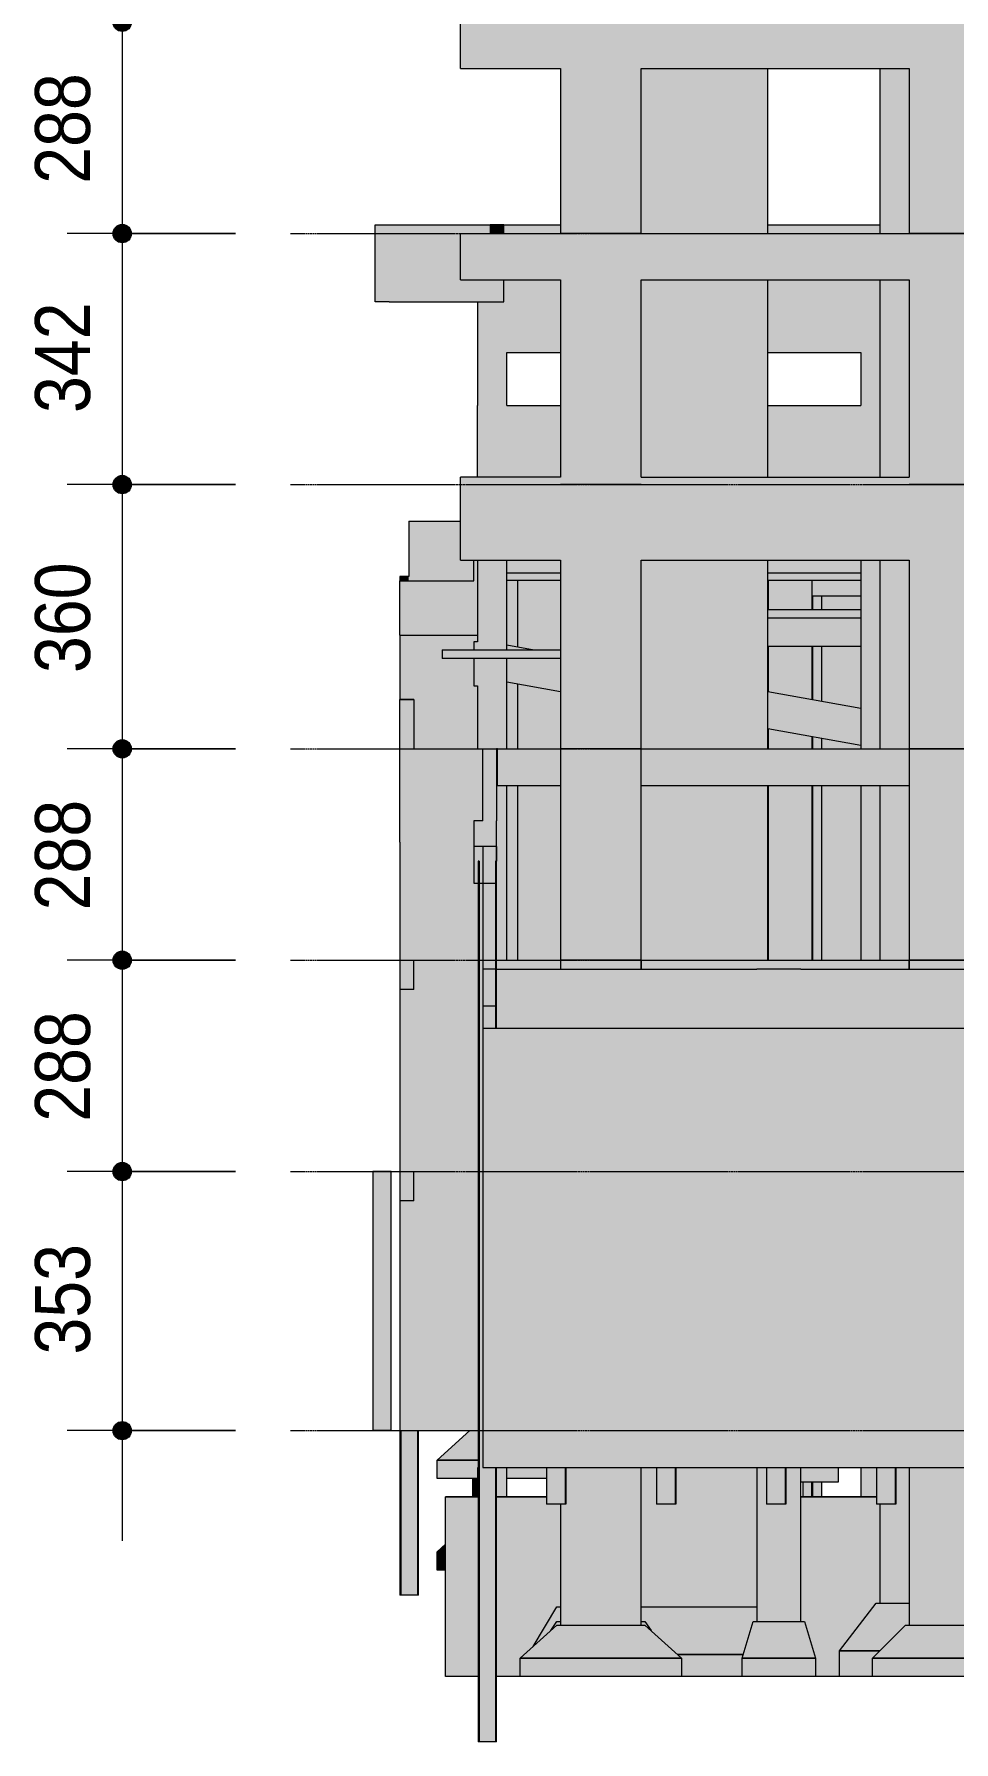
# Model space of a CAD drawing. Header units: centimetres. Extents: x -1475 to 26035, y -1239 to 84208.
# Drawn here: x 12810 to 14063, y 73200 to 75527 of the extents above; entities that cross this region are included whole.
import ezdxf

# ---------------------------------------------------------------- set-up
doc = ezdxf.new("R2010")
doc.units = ezdxf.units.CM
doc.linetypes.add('Centro', pattern=[3.175, 0.635, -0.47625, 1.5875, -0.47625])
for name, color, linetype, lineweight in [('A-ANNO-DIMS', 7, 'Continuous', 9), ('A-ANNO-DIMS-500', 7, 'Continuous', 9), ('A-FLOR', 7, 'Continuous', 9), ('A-FLOR-LEVL', 7, 'Continuous', 9), ('A-WALL', 7, 'Continuous', 9), ('S-BEAM', 7, 'Continuous', 9), ('S-COLS', 7, 'Continuous', 9), ('S-FNDN', 7, 'Continuous', 9)]:
    doc.layers.add(name, color=color, linetype=linetype, lineweight=lineweight)
doc.styles.add('Fira Sans_5', font='', dxfattribs={"width": 0.9, "height": 75})
doc.styles.get('Fira Sans_5').set_extended_font_data('Fira Sans')
doc.dimstyles.new('PED_R80_1_5mm_ACIMA_As_ESQ__R00_6', dxfattribs={"dimscale": 30.48, "dimtxt": 102.298456, "dimasz": 3.28084, "dimexe": 2.46063, "dimexo": 2.46063, "dimgap": 0.492126, "dimtad": 1, "dimdec": 1, "dimrnd": 0.5, "dimdsep": 46, "dimtxsty": 'Fira Sans_5', "dimblk1": 'DOTSMALL', "dimblk2": 'DOTSMALL', "dimsah": 1, "dimcen": 0.09, "dimdle": 4.92126, "dimazin": 0, "dimtfac": 1, "dimtdec": 4, "dimtix": 1, "dimtmove": 0, "dimatfit": 3, "dimfxl": 1, "dimtvp": 1, "dimtolj": 1, "dimtzin": 0, "dimarcsym": 2})

# ---------------------------------------------------------------- blocks, each defined once
blk = doc.blocks.new('PED_SAPATA_RET_R00_2019 - 240 180 39 120 75 30-3265516-CT202 - CORTE ESQ_ DINF')
at = {"layer": 'S-FNDN', "true_color": 0xc0c0c0}
h = blk.add_hatch(color=9, dxfattribs=at)
h.paths.add_polyline_path([(-1169.6, 73351.5), (-1161.2, 73359), (-1156.2, 73359), (-1156.2, 73364), (-1161.2, 73364), (-1164.6, 73359)], flags=0)
h.paths.add_polyline_path([(-1032.9, 73351.5), (-1041.2, 73364), (-1046.2, 73363.5), (-1046.2, 73359), (-1041.2, 73359)], flags=0)
at = {"layer": 'S-FNDN'}
for p, q in [((-1169.6, 73351.5), (-1161.2, 73364)), ((-1161.2, 73364), (-1156.2, 73364)), ((-1046.2, 73364), (-1041.2, 73364)), ((-1041.2, 73364), (-1032.9, 73351.5))]:
    blk.add_line(p, q, dxfattribs=at)
blk = doc.blocks.new('PED_SAPATA_RET_R00_2019 - 230 150 130 50 70 25-3038521-CT202 - CORTE ESQ_ DINF')
at = {"layer": 'S-FNDN', "true_color": 0xc0c0c0}
for points in [[(-1312.7, 73459), (-1312.7, 73469.4), (-1324.3, 73459)], [(-1324.3, 73434), (-1312.7, 73434), (-1312.7, 73459), (-1324.3, 73459), (-1324.3, 73455.5)]]:
    blk.add_hatch(color=9, dxfattribs=at).paths.add_polyline_path(points, flags=0)
at = {"layer": 'S-FNDN'}
for p, q in [((-1324.3, 73459), (-1312.7, 73469.4)), ((-1312.7, 73459), (-1324.3, 73459)), ((-1324.3, 73459), (-1312.7, 73459)), ((-1324.3, 73434), (-1324.3, 73459)), ((-1312.7, 73434), (-1324.3, 73434))]:
    blk.add_line(p, q, dxfattribs=at)
blk = doc.blocks.new('Estaca W Gerdau - W250X73-3554955-CT202 - CORTE ESQ_ DINF')
at = {"layer": 'S-FNDN', "true_color": 0xacb7d2}
for points in [[(-1267.2, 73200), (-1267.2, 74400), (-1268.6, 74400), (-1268.6, 73200)], [(-1267, 73200), (-1265.9, 73200), (-1265.9, 74370), (-1267.2, 74370), (-1267.2, 73200)], [(-1265.9, 73200), (-1245.9, 73200), (-1245.9, 73574), (-1262.3, 73574), (-1262.3, 74370), (-1265.9, 74370), (-1265.9, 73289)], [(-1244.8, 73200), (-1244.7, 73200), (-1245, 73574), (-1245.9, 73574), (-1245.9, 73200), (-1245.3, 73200)]]:
    blk.add_hatch(color=9, dxfattribs=at).paths.add_polyline_path(points, flags=0)
h = blk.add_hatch(color=9, dxfattribs=at)
h.paths.add_polyline_path([(-1244.7, 73200), (-1243.2, 73200), (-1243.2, 73574), (-1244.7, 73574), (-1244.7, 73289)], flags=0)
h.paths.add_polyline_path([(-1244.7, 74172), (-1243.2, 74172), (-1243.3, 74400), (-1244.7, 74400), (-1244.7, 74190.3)], flags=0)
at = {"layer": 'S-FNDN'}
for p, q in [((-1268.6, 74400), (-1268.6, 73200)), ((-1267.2, 74400), (-1268.6, 74400)), ((-1267.2, 74400), (-1267.2, 73200)), ((-1244.7, 74400), (-1244.7, 74172)), ((-1243.2, 74400), (-1244.7, 74400)), ((-1243.2, 74172), (-1243.2, 74400)), ((-1244.7, 73574), (-1244.7, 73200)), ((-1243.2, 73200), (-1243.2, 73574)), ((-1267.2, 73200), (-1268.6, 73200)), ((-1265.9, 73200), (-1267.2, 73200)), ((-1245.9, 73200), (-1265.9, 73200)), ((-1244.7, 73200), (-1245.9, 73200)), ((-1243.2, 73200), (-1244.7, 73200))]:
    blk.add_line(p, q, dxfattribs=at)
blk = doc.blocks.new('Estaca W Gerdau - W250X73-3889854-CT202 - CORTE ESQ_ DINF')
at = {"layer": 'S-FNDN', "true_color": 0xacb7d2}
for points in [[(-1375.1, 73400), (-1373.7, 73400), (-1373.7, 73624), (-1374.7, 73624), (-1375.1, 73455.5)], [(-1373.7, 73400), (-1372.4, 73400), (-1372.6, 73624), (-1373.7, 73624), (-1373.7, 73455.5)], [(-1372.4, 73400), (-1352.4, 73400), (-1352.4, 73624), (-1372.4, 73624), (-1372.4, 73455.5)], [(-1351.3, 73400), (-1351.1, 73400), (-1351.4, 73624), (-1352.4, 73624), (-1352.4, 73400), (-1351.8, 73400)], [(-1349.7, 73400), (-1349.7, 73624), (-1351.1, 73624), (-1351.1, 73400)]]:
    blk.add_hatch(color=9, dxfattribs=at).paths.add_polyline_path(points, flags=0)
at = {"layer": 'S-FNDN'}
for p, q in [((-1375.1, 74426), (-1375.1, 73400)), ((-1373.7, 73624), (-1373.7, 73400)), ((-1351.1, 73624), (-1351.1, 73400)), ((-1349.7, 73400), (-1349.7, 73624)), ((-1373.7, 73400), (-1375.1, 73400)), ((-1372.4, 73400), (-1373.7, 73400)), ((-1352.4, 73400), (-1372.4, 73400)), ((-1351.1, 73400), (-1352.4, 73400)), ((-1349.7, 73400), (-1351.1, 73400))]:
    blk.add_line(p, q, dxfattribs=at)
blk = doc.blocks.new('Estaca W Gerdau - W250X73-3546807-CT202 - CORTE ESQ_ DINF')
at = {"layer": 'S-FNDN', "true_color": 0xacb7d2}
blk.add_hatch(color=9, dxfattribs=at).paths.add_polyline_path([(-1269.3, 73534), (-1269.3, 73559), (-1276, 73559), (-1276, 73534)], flags=0)
at = {"layer": 'S-FNDN'}
blk.add_line((-1276, 73559), (-1276, 73533.9), dxfattribs=at)
blk = doc.blocks.new('Estaca W Gerdau - W250X73-3893006-CT202 - CORTE ESQ_ DINF')
at = {"layer": 'S-FNDN', "true_color": 0xacb7d2}
h = blk.add_hatch(color=9, dxfattribs=at)
h.paths.add_polyline_path([(-826, 73534), (-800.6, 73534), (-800.6, 73554), (-826, 73554)], flags=0)
h.paths.add_polyline_path([(-813.1, 74265), (-800.6, 74265), (-800.6, 74503), (-813.1, 74503), (-813.1, 74297.1)], flags=0)
h.paths.add_polyline_path([(-800.6, 74553), (-800.6, 74567), (-813.1, 74569.2), (-813.1, 74553)], flags=0)
h.paths.add_polyline_path([(-800.6, 74617.8), (-800.6, 74693), (-813.1, 74693), (-813.1, 74620)], flags=0)
h.paths.add_polyline_path([(-813.1, 74743), (-800.6, 74743), (-800.6, 74761), (-813.1, 74761), (-813.1, 74747.4)], flags=0)
at = {"layer": 'S-FNDN'}
for p, q in [((-812.9, 74761), (-812.9, 74743)), ((-800.6, 74761), (-800.6, 74743)), ((-812.9, 74693), (-812.9, 74620)), ((-800.6, 74693), (-800.6, 74617.8)), ((-812.9, 74569.2), (-812.9, 74553)), ((-800.6, 74567), (-800.6, 74553)), ((-812.9, 74503), (-812.9, 74265)), ((-800.6, 74503), (-800.6, 74265)), ((-826, 73554), (-826, 73533.9)), ((-813.7, 73533.9), (-813.7, 73554)), ((-812.9, 73554), (-812.9, 73533.9)), ((-800.6, 73554), (-800.6, 73533.9))]:
    blk.add_line(p, q, dxfattribs=at)
blk = doc.blocks.new('Estaca W Gerdau - W250X73-V15-CT202 - CORTE ESQ_ DINF')
at = {"layer": 'S-FNDN', "true_color": 0xacb7d2}
for points in [[(-426, 73524), (-400.6, 73524), (-400.6, 73574), (-426, 73574)], [(-399.7, 73524), (-399.7, 73574), (-400.6, 73574), (-400.6, 73524)]]:
    blk.add_hatch(color=9, dxfattribs=at).paths.add_polyline_path(points, flags=0)
at = {"layer": 'S-FNDN'}
for p, q in [((-426, 73574), (-426, 73524)), ((-400.6, 73574), (-400.6, 73524)), ((-400.6, 73574), (-400.6, 73524)), ((-399.7, 73574), (-399.7, 73524)), ((-399.7, 73524), (-399.7, 73574)), ((-400.6, 73524), (-426, 73524)), ((-399.7, 73524), (-400.6, 73524)), ((-400.6, 73524), (-400.6, 73524)), ((-399.7, 73524), (-399.7, 73524))]:
    blk.add_line(p, q, dxfattribs=at)
blk = doc.blocks.new('Estaca W Gerdau - W250X73-V14-CT202 - CORTE ESQ_ DINF')
at = {"layer": 'S-FNDN', "true_color": 0xacb7d2}
for points in [[(-100.8, 73524), (-100.8, 73574), (-126.2, 73574), (-126.2, 73524)], [(-99.9, 73524), (-99.9, 73574), (-100.8, 73574), (-100.8, 73524)], [(-100.8, 73524), (-100.8, 73524), (-100.8, 73574)], [(-99.9, 73524), (-99.9, 73524), (-99.9, 73574)]]:
    blk.add_hatch(color=9, dxfattribs=at).paths.add_polyline_path(points, flags=0)
at = {"layer": 'S-FNDN'}
for p, q in [((-126.2, 73574), (-126.2, 73524)), ((-100.8, 73574), (-100.8, 73524)), ((-100.8, 73574), (-100.8, 73524)), ((-99.9, 73574), (-99.9, 73524)), ((-99.9, 73524), (-99.9, 73574)), ((-100.8, 73524), (-126.2, 73524)), ((-99.9, 73524), (-100.8, 73524)), ((-100.8, 73524), (-100.8, 73524)), ((-99.9, 73524), (-99.9, 73524))]:
    blk.add_line(p, q, dxfattribs=at)
blk = doc.blocks.new('DIMBLOCK414-CT202 - CORTE ESQ_ DINF')
at = {"layer": 'A-ANNO-DIMS-500', "true_color": 0x000032}
h = blk.add_hatch(color=178, dxfattribs=at)
edge = h.paths.add_edge_path(flags=0)
edge.add_arc((12930.4, 75543), 12.5, 0, 360)
h = blk.add_hatch(color=178, dxfattribs=at)
edge = h.paths.add_edge_path(flags=0)
edge.add_arc((12930.4, 75255), 12.5, 0, 360)
at = {"layer": 'A-ANNO-DIMS-500', "color": 178, "true_color": 0x000032}
for p, q in [((13084.8, 75543), (12855.4, 75543)), ((12930.4, 75543), (12930.4, 75255)), ((12930.4, 75543), (13084.8, 75543)), ((13084.8, 75255), (12855.4, 75255)), ((12930.4, 75255), (13084.8, 75255))]:
    blk.add_line(p, q, dxfattribs=at)
for centre in [(12930.4, 75543), (12930.4, 75255)]:
    blk.add_circle(centre, 12.5, dxfattribs=at)
at = {"layer": 'A-ANNO-DIMS-500', "color": 0, "insert": (12811.6, 75322.9), "char_height": 75, "width": 182.563, "attachment_point": 1, "rotation": 90, "line_spacing_factor": 1.049215, "style": 'Fira Sans_5'}
blk.add_mtext('288', dxfattribs=at)
blk = doc.blocks.new('_DotSmall')
at = {"color": 0, "linetype": 'ByBlock', "const_width": 0.5}
blk.add_lwpolyline([(-0.0625, 0, 1), (0.0625, 0, 1)], format="xyb", close=True, dxfattribs=at)
blk = doc.blocks.new('DIMBLOCK415-CT202 - CORTE ESQ_ DINF')
at = {"layer": 'A-ANNO-DIMS-500', "true_color": 0x000032}
h = blk.add_hatch(color=178, dxfattribs=at)
edge = h.paths.add_edge_path(flags=0)
edge.add_arc((12930.4, 75255), 12.5, 0, 360)
h = blk.add_hatch(color=178, dxfattribs=at)
edge = h.paths.add_edge_path(flags=0)
edge.add_arc((12930.4, 74913), 12.5, 0, 360)
at = {"layer": 'A-ANNO-DIMS-500', "color": 178, "true_color": 0x000032}
for p, q in [((13084.8, 75255), (12855.4, 75255)), ((12930.4, 75255), (12930.4, 74913)), ((12930.4, 75255), (13084.8, 75255)), ((13084.8, 74913), (12855.4, 74913)), ((12930.4, 74913), (13084.8, 74913))]:
    blk.add_line(p, q, dxfattribs=at)
for centre in [(12930.4, 75255), (12930.4, 74913)]:
    blk.add_circle(centre, 12.5, dxfattribs=at)
at = {"layer": 'A-ANNO-DIMS-500', "color": 0, "insert": (12811.6, 75010.6), "char_height": 75, "width": 176.268, "attachment_point": 1, "rotation": 90, "line_spacing_factor": 1.049215, "style": 'Fira Sans_5'}
blk.add_mtext('342', dxfattribs=at)
blk = doc.blocks.new('DIMBLOCK416-CT202 - CORTE ESQ_ DINF')
at = {"layer": 'A-ANNO-DIMS-500', "true_color": 0x000032}
h = blk.add_hatch(color=178, dxfattribs=at)
edge = h.paths.add_edge_path(flags=0)
edge.add_arc((12930.4, 74913), 12.5, 0, 360)
h = blk.add_hatch(color=178, dxfattribs=at)
edge = h.paths.add_edge_path(flags=0)
edge.add_arc((12930.4, 74553), 12.5, 0, 360)
at = {"layer": 'A-ANNO-DIMS-500', "color": 178, "true_color": 0x000032}
for p, q in [((13084.8, 74913), (12855.4, 74913)), ((12930.4, 74913), (12930.4, 74553)), ((12930.4, 74913), (13084.8, 74913)), ((13084.8, 74553), (12855.4, 74553)), ((12930.4, 74553), (13084.8, 74553))]:
    blk.add_line(p, q, dxfattribs=at)
for centre in [(12930.4, 74913), (12930.4, 74553)]:
    blk.add_circle(centre, 12.5, dxfattribs=at)
at = {"layer": 'A-ANNO-DIMS-500', "color": 0, "insert": (12811.6, 74656.3), "char_height": 75, "width": 184.137, "attachment_point": 1, "rotation": 90, "line_spacing_factor": 1.049215, "style": 'Fira Sans_5'}
blk.add_mtext('360', dxfattribs=at)
blk = doc.blocks.new('DIMBLOCK417-CT202 - CORTE ESQ_ DINF')
at = {"layer": 'A-ANNO-DIMS-500', "true_color": 0x000032}
h = blk.add_hatch(color=178, dxfattribs=at)
edge = h.paths.add_edge_path(flags=0)
edge.add_arc((12930.4, 74553), 12.5, 0, 360)
h = blk.add_hatch(color=178, dxfattribs=at)
edge = h.paths.add_edge_path(flags=0)
edge.add_arc((12930.4, 74265), 12.5, 0, 360)
at = {"layer": 'A-ANNO-DIMS-500', "color": 178, "true_color": 0x000032}
for p, q in [((13084.8, 74553), (12855.4, 74553)), ((12930.4, 74553), (12930.4, 74265)), ((12930.4, 74553), (13084.8, 74553)), ((13084.8, 74265), (12855.4, 74265)), ((12930.4, 74265), (13084.8, 74265))]:
    blk.add_line(p, q, dxfattribs=at)
for centre in [(12930.4, 74553), (12930.4, 74265)]:
    blk.add_circle(centre, 12.5, dxfattribs=at)
at = {"layer": 'A-ANNO-DIMS-500', "color": 0, "insert": (12811.6, 74332.9), "char_height": 75, "width": 182.563, "attachment_point": 1, "rotation": 90, "line_spacing_factor": 1.049215, "style": 'Fira Sans_5'}
blk.add_mtext('288', dxfattribs=at)
blk = doc.blocks.new('DIMBLOCK418-CT202 - CORTE ESQ_ DINF')
at = {"layer": 'A-ANNO-DIMS-500', "true_color": 0x000032}
h = blk.add_hatch(color=178, dxfattribs=at)
edge = h.paths.add_edge_path(flags=0)
edge.add_arc((12930.4, 74265), 12.5, 0, 360)
h = blk.add_hatch(color=178, dxfattribs=at)
edge = h.paths.add_edge_path(flags=0)
edge.add_arc((12930.4, 73977), 12.5, 0, 360)
at = {"layer": 'A-ANNO-DIMS-500', "color": 178, "true_color": 0x000032}
for p, q in [((13084.8, 74265), (12855.4, 74265)), ((12930.4, 74265), (12930.4, 73977)), ((12930.4, 74265), (13084.8, 74265)), ((13084.8, 73977), (12855.4, 73977)), ((12930.4, 73977), (13084.8, 73977))]:
    blk.add_line(p, q, dxfattribs=at)
for centre in [(12930.4, 74265), (12930.4, 73977)]:
    blk.add_circle(centre, 12.5, dxfattribs=at)
at = {"layer": 'A-ANNO-DIMS-500', "color": 0, "insert": (12811.6, 74044.9), "char_height": 75, "width": 182.563, "attachment_point": 1, "rotation": 90, "line_spacing_factor": 1.049215, "style": 'Fira Sans_5'}
blk.add_mtext('288', dxfattribs=at)
blk = doc.blocks.new('DIMBLOCK419-CT202 - CORTE ESQ_ DINF')
at = {"layer": 'A-ANNO-DIMS-500', "true_color": 0x000032}
h = blk.add_hatch(color=178, dxfattribs=at)
edge = h.paths.add_edge_path(flags=0)
edge.add_arc((12930.4, 73977), 12.5, 0, 360)
h = blk.add_hatch(color=178, dxfattribs=at)
edge = h.paths.add_edge_path(flags=0)
edge.add_arc((12930.4, 73624), 12.5, 0, 360)
at = {"layer": 'A-ANNO-DIMS-500', "color": 178, "true_color": 0x000032}
for p, q in [((13084.8, 73977), (12855.4, 73977)), ((12930.4, 73977), (12930.4, 73474)), ((12930.4, 73977), (13084.8, 73977)), ((13084.8, 73624), (12855.4, 73624)), ((12930.4, 73624), (13084.8, 73624))]:
    blk.add_line(p, q, dxfattribs=at)
for centre in [(12930.4, 73977), (12930.4, 73624)]:
    blk.add_circle(centre, 12.5, dxfattribs=at)
at = {"layer": 'A-ANNO-DIMS-500', "color": 0, "insert": (12811.6, 73727.7), "char_height": 75, "width": 174.694, "attachment_point": 1, "rotation": 90, "line_spacing_factor": 1.049215, "style": 'Fira Sans_5'}
blk.add_mtext('353', dxfattribs=at)

msp = doc.modelspace()

# ---------------------------------------------------------------- hatches: boundary and pattern name
at = {"layer": 'A-FLOR', "true_color": 0xc0c0c0}
for points in [[(13810.01, 74731), (13936.51, 74731), (13936.51, 74743), (13810.01, 74743), (13810.01, 74733.33)], [(13527.51, 74676), (13527.51, 74688), (13366.51, 74688), (13366.51, 74676), (13454.51, 74676)]]:
    msp.add_hatch(color=9, dxfattribs=at).paths.add_polyline_path(points, flags=0)
at = {"layer": 'A-WALL', "true_color": 0xc0c0c0}
h = msp.add_hatch(color=9, dxfattribs=at)
h.paths.add_polyline_path([(13527.51, 74265), (13527.51, 74503), (13469.51, 74503), (13469.51, 74265)], flags=0)
h.paths.add_polyline_path([(13469.51, 74553), (13527.51, 74553), (13527.51, 74630.75), (13469.51, 74641.15), (13469.51, 74562.87)], flags=0)
h.paths.add_polyline_path([(13491.53, 74688), (13527.51, 74688), (13527.51, 74783), (13469.51, 74783), (13469.51, 74691.95)], flags=0)
h = msp.add_hatch(color=9, dxfattribs=at)
h.paths.add_polyline_path([(13810.01, 74265), (13810.62, 74265), (13810.62, 74503), (13810.01, 74503), (13810.01, 74267.97)], flags=0)
h.paths.add_polyline_path([(13883.19, 74265), (13936.51, 74265), (13936.51, 74503), (13883.19, 74503), (13883.19, 74303.09)], flags=0)
h.paths.add_polyline_path([(14130.01, 74266.5), (14157.79, 74272.06), (14157.79, 74503), (14130.01, 74503), (14130.01, 74286.5)], flags=0)
h.paths.add_polyline_path([(14183.19, 74277.14), (14222.51, 74285), (14222.51, 74503), (14183.19, 74503), (14183.19, 74286.5)], flags=0)
h.paths.add_polyline_path([(13810.62, 74553), (13810.62, 74579.99), (13810.01, 74580.1), (13810.01, 74553)], flags=0)
h.paths.add_polyline_path([(13883.19, 74553), (13936.51, 74553), (13936.51, 74557.42), (13883.19, 74566.98), (13883.19, 74557.42)], flags=0)
h.paths.add_polyline_path([(14222.51, 74556.93), (14222.51, 74761), (14183.19, 74761), (14183.19, 74563.99), (14195.5, 74561.78)], flags=0)
h.paths.add_polyline_path([(14157.79, 74568.54), (14157.79, 74761), (14130.01, 74761), (14130.01, 74573.52)], flags=0)
h.paths.add_polyline_path([(13936.51, 74608.21), (13936.51, 74693), (13883.19, 74693), (13883.19, 74617.78), (13913.21, 74612.39)], flags=0)
h.paths.add_polyline_path([(13810.62, 74630.79), (13810.62, 74693), (13810.01, 74693), (13810.01, 74630.9)], flags=0)
h.paths.add_polyline_path([(13810.01, 74743), (13810.62, 74743), (13810.62, 74761), (13810.01, 74761), (13810.01, 74747.43)], flags=0)
h.paths.add_polyline_path([(13913.21, 74743), (13936.51, 74743), (13936.51, 74761), (13883.19, 74761), (13883.19, 74743)], flags=0)
for points in [[(13311.32, 74553), (13327.83, 74553), (13327.83, 74620), (13308.83, 74620), (13308.83, 74553)], [(13311.32, 73624), (13327.83, 73624), (13327.83, 74455), (13308.83, 74455), (13309.08, 73624)], [(13348.62, 73624), (13415.13, 73624), (13415.13, 74370), (13409.56, 74370), (13409.56, 74455), (13327.83, 74455), (13327.83, 73624)], [(13437.84, 74172), (13439.11, 74172), (13439.11, 74400), (13440.51, 74400), (13440.51, 74420), (13421.51, 74420), (13421.51, 74172)], [(13421.51, 73624), (14097.77, 73624), (14097.77, 73977), (14122.77, 73977), (14122.77, 73624), (14725.26, 73624), (14725.26, 74172), (13421.51, 74172), (13421.51, 73640.06)]]:
    msp.add_hatch(color=9, dxfattribs=at).paths.add_polyline_path(points, flags=0)
at = {"layer": 'S-BEAM', "true_color": 0xc0c0c0}
for points in [[(13391.51, 75480.01), (13527.51, 75480.01), (13527.51, 75543.01), (13391.51, 75543.01)], [(13962.51, 75480.01), (14002.51, 75480.01), (14002.51, 75543.01), (13637.51, 75543.01), (13637.51, 75480.01), (13913.21, 75480.01)], [(13293.98, 75162.01), (13293.98, 75267), (13274.98, 75267), (13274.98, 75162.01)], [(13431.51, 75162.01), (13450.51, 75162.01), (13450.51, 75192), (13391.51, 75192), (13391.51, 75255.01), (13431.51, 75255.01), (13431.51, 75267), (13293.98, 75267), (13293.98, 75162.01), (13414.51, 75162.01)], [(13527.51, 75192), (13527.51, 75255.01), (13391.51, 75255.01), (13391.51, 75192), (13454.51, 75192)], [(13431.51, 75255.01), (13450.51, 75255.01), (13450.51, 75267), (13431.51, 75267)], [(13668.31, 75192), (14002.51, 75192), (14002.51, 75255.01), (13637.51, 75255.01), (13637.51, 75192)], [(13527.51, 74810), (13527.51, 74923), (13391.51, 74923), (13391.51, 74810), (13527.2, 74810)], [(13962.51, 74810), (14002.51, 74810), (14002.51, 74923), (13637.51, 74923), (13637.51, 74810), (13913.21, 74810)], [(13391.51, 74782), (13409.51, 74782), (13409.51, 74810), (13391.51, 74810), (13391.51, 74863), (13320.83, 74863), (13320.83, 74782), (13348.62, 74782)], [(13454.51, 74793), (13527.51, 74793), (13527.2, 74810), (13454.51, 74810), (13454.51, 74808)], [(13936.51, 74793), (13936.51, 74810), (13810.01, 74810), (13810.01, 74793), (13913.21, 74793)], [(13320.83, 74782), (13320.83, 74788), (13308.83, 74788), (13308.83, 74782), (13319.89, 74782)], [(13308.83, 74708), (13409.51, 74708), (13409.51, 74782), (13308.83, 74782)], [(13913.21, 74693), (13936.51, 74693), (13936.51, 74731), (13810.01, 74731), (13810.01, 74693)], [(13414.51, 74553), (13414.51, 74639), (13409.51, 74639), (13409.51, 74676), (13366.51, 74676), (13366.51, 74688), (13409.51, 74688), (13409.51, 74699), (13414.51, 74699), (13414.51, 74708), (13308.83, 74708), (13308.83, 74620), (13327.83, 74620), (13327.83, 74553), (13409.51, 74553)], [(13936.51, 74557.42), (13936.51, 74608.21), (13810.01, 74630.9), (13810.01, 74580.1), (13913.21, 74561.6)], [(13311.32, 74455), (13327.83, 74455), (13327.83, 74553), (13308.83, 74553), (13308.83, 74455)], [(13348.62, 74455), (13421.51, 74455), (13421.51, 74553), (13327.83, 74553), (13327.83, 74455)], [(13437.84, 74455), (13440.51, 74455), (13440.51, 74553), (13421.51, 74553), (13421.51, 74455)], [(13519.79, 74503), (13527.51, 74503), (13527.51, 74553), (13441.78, 74553), (13441.78, 74503), (13454.51, 74503)], [(13962.51, 74503), (14002.51, 74503), (14002.51, 74553), (13637.51, 74553), (13637.51, 74503), (13929.18, 74503)], [(13417.82, 74420), (13440.56, 74420), (13440.51, 74455), (13409.56, 74455), (13409.56, 74420), (13416.55, 74420)], [(13417.82, 74370), (13421.51, 74370), (13421.51, 74420), (13409.56, 74420), (13409.56, 74370), (13415.13, 74370), (13415.13, 74400), (13416.55, 74400), (13416.55, 74370)], [(13448.8, 74253), (13527.51, 74253), (13527.51, 74265), (13440.53, 74265), (13440.56, 74253), (13442.72, 74253)], [(13440.53, 74172), (13795.01, 74172), (13795.01, 74253), (13440.56, 74253), (13440.53, 74181.69)], [(13855.01, 74253), (14002.51, 74253), (14002.51, 74265), (13637.51, 74265), (13637.51, 74253), (13810.01, 74253)], [(14276.51, 74172), (14276.51, 74253), (13855.01, 74253), (13855.01, 74172), (14195.5, 74172)], [(14665.99, 73574), (14724.73, 73574), (14724.73, 73624), (13421.51, 73624), (13421.51, 73574), (14477.79, 73574)]]:
    msp.add_hatch(color=9, dxfattribs=at).paths.add_polyline_path(points, flags=0)
h = msp.add_hatch(color=9, dxfattribs=at)
h.paths.add_polyline_path([(13962.51, 75255.01), (13962.51, 75267), (13810.01, 75267), (13810.01, 75255.01), (13949.29, 75255.01)], flags=0)
h.paths.add_polyline_path([(13527.51, 75255.01), (13527.51, 75267), (13450.51, 75267), (13450.51, 75255.01), (13459.49, 75255.01)], flags=0)
h = msp.add_hatch(color=9, dxfattribs=at)
h.paths.add_polyline_path([(13936.51, 75093.01), (13936.51, 75192), (13810.01, 75192), (13810.01, 75093.01), (13913.21, 75093.01)], flags=0)
h.paths.add_polyline_path([(13454.51, 75093.01), (13527.51, 75093.01), (13527.51, 75192), (13454.51, 75192)], flags=0)
h = msp.add_hatch(color=9, dxfattribs=at)
h.paths.add_polyline_path([(13913.21, 74923), (13962.51, 74923), (13962.51, 75021), (13810.01, 75021), (13810.01, 74923), (13891.88, 74923)], flags=0)
h.paths.add_polyline_path([(13418.22, 74923), (13527.51, 74923), (13527.51, 75021), (13414.51, 75021), (13414.51, 74923)], flags=0)
h.paths.add_polyline_path([(14433.51, 74923), (14433.51, 75021), (14295.51, 75021), (14295.51, 74923), (14390.74, 74923)], flags=0)
h.paths.add_polyline_path([(14265.51, 74923), (14265.51, 75021), (14122.51, 75021), (14122.51, 74923), (14195.5, 74923)], flags=0)
h = msp.add_hatch(color=9, dxfattribs=at)
h.paths.add_polyline_path([(13913.21, 74783), (13936.51, 74783), (13936.51, 74793), (13810.01, 74793), (13810.01, 74783), (13884.93, 74783)], flags=0)
h.paths.add_polyline_path([(13454.51, 74783), (13527.51, 74783), (13527.51, 74793), (13454.51, 74793)], flags=0)
h = msp.add_hatch(color=9, dxfattribs=at)
h.paths.add_polyline_path([(14195.5, 74761), (14222.51, 74761), (14222.51, 74783), (14130.01, 74783), (14130.01, 74761), (14187.89, 74761)], flags=0)
h.paths.add_polyline_path([(13810.01, 74761), (13810.62, 74761), (13810.62, 74783), (13810.01, 74783)], flags=0)
h.paths.add_polyline_path([(13883.19, 74761), (13936.51, 74761), (13936.51, 74783), (13870.62, 74783), (13870.62, 74761), (13880.75, 74761)], flags=0)
h = msp.add_hatch(color=9, dxfattribs=at)
h.paths.add_polyline_path([(13414.51, 74639), (13414.51, 74676), (13409.51, 74676), (13409.51, 74639)], flags=0)
h.paths.add_polyline_path([(13409.51, 74688), (13414.51, 74688), (13414.51, 74699), (13409.51, 74699)], flags=0)
h = msp.add_hatch(color=9, dxfattribs=at)
h.paths.add_polyline_path([(13527.51, 74630.75), (13527.51, 74676), (13454.51, 74676), (13454.51, 74643.84), (13481.49, 74639)], flags=0)
h.paths.add_polyline_path([(13454.51, 74688), (13491.53, 74688), (13454.51, 74694.64)], flags=0)
at = {"layer": 'S-COLS', "true_color": 0xc0c0c0}
for points in [[(13536.82, 75255.01), (13637.51, 75255.01), (13637.51, 75543.01), (13527.51, 75543.01), (13527.51, 75255.01)], [(14002.51, 75255.01), (14122.51, 75255.01), (14122.51, 75543.01), (14002.51, 75543.01), (14002.51, 75301.11)], [(13810.01, 75255.01), (13810.01, 75480.01), (13637.51, 75480.01), (13637.51, 75255.01)], [(13962.51, 75255.01), (14002.51, 75255.01), (14002.51, 75480.01), (13962.51, 75480.01), (13962.51, 75301.11)], [(13527.51, 74913), (13637.51, 74913), (13637.51, 75255.01), (13527.51, 75255.01), (13527.51, 74913.87)], [(14002.51, 74913), (14122.51, 74913), (14122.51, 75255.01), (14002.51, 75255.01), (14002.51, 74923)], [(13414.51, 75021), (13454.51, 75021), (13454.51, 75192), (13450.51, 75192), (13450.51, 75162.01), (13414.51, 75162.01)], [(13725.01, 74923), (13810.01, 74923), (13810.01, 75192), (13637.51, 75192), (13637.51, 74923)], [(13962.51, 75021), (13962.51, 75192), (13936.51, 75192), (13936.51, 75021)], [(13962.51, 74923), (14002.51, 74923), (14002.51, 75192), (13962.51, 75192), (13962.51, 74926.33)], [(13637.51, 74553), (13637.51, 74913), (13527.51, 74913), (13527.51, 74553), (13536.82, 74553)], [(14101.4, 74553), (14122.51, 74553), (14122.51, 74913), (14002.51, 74913), (14002.51, 74553)], [(13637.51, 74553), (13810.01, 74553), (13810.01, 74810), (13637.51, 74810), (13637.51, 74562.87)], [(13962.51, 74553), (13962.51, 74810), (13936.51, 74810), (13936.51, 74553)], [(13962.51, 74553), (14002.51, 74553), (14002.51, 74810), (13962.51, 74810), (13962.51, 74562.87)], [(13454.51, 74265), (13454.51, 74503), (13441.78, 74503), (13441.78, 74553), (13440.51, 74553), (13440.56, 74265), (13442.72, 74265)], [(13536.82, 74265), (13637.51, 74265), (13637.51, 74553), (13527.51, 74553), (13527.51, 74265)], [(14122.51, 74265), (14122.51, 74553), (14002.51, 74553), (14002.51, 74265), (14101.4, 74265)], [(13469.51, 74265), (13469.51, 74503), (13454.51, 74503), (13454.51, 74265)], [(13810.01, 74265), (13810.01, 74503), (13637.51, 74503), (13637.51, 74265), (13725.01, 74265)], [(13870.62, 74265), (13870.62, 74503), (13810.62, 74503), (13810.62, 74265)], [(13962.51, 74265), (13962.51, 74503), (13936.51, 74503), (13936.51, 74265)], [(14002.51, 74265), (14002.51, 74503), (13962.51, 74503), (13962.51, 74265)], [(13637.51, 74253), (13637.51, 74265), (13527.51, 74265), (13527.51, 74253), (13616.22, 74253)], [(13297.01, 73624), (13297.01, 73977), (13272.01, 73977), (13272.01, 73624)], [(13536.82, 73359), (13637.51, 73359), (13637.51, 73574), (13534.61, 73574), (13534.56, 73524), (13527.51, 73524), (13527.51, 73359)], [(13795.01, 73384), (13795.01, 73574), (13684.48, 73574), (13684.43, 73524), (13658.15, 73524), (13658.15, 73574), (13637.51, 73574), (13637.51, 73384)], [(13957.97, 73534), (13957.97, 73574), (13936.51, 73574), (13936.51, 73534)], [(14002.51, 73389), (14002.51, 73574), (13984.3, 73574), (13984.25, 73524), (13962.51, 73524), (13962.51, 73389)]]:
    msp.add_hatch(color=9, dxfattribs=at).paths.add_polyline_path(points, flags=0)
h = msp.add_hatch(color=9, dxfattribs=at)
h.paths.add_polyline_path([(13454.51, 74553), (13469.51, 74553), (13469.51, 74641.15), (13454.51, 74643.84), (13454.51, 74562.87)], flags=0)
h.paths.add_polyline_path([(13469.51, 74691.95), (13469.51, 74783), (13454.51, 74783), (13454.51, 74694.64)], flags=0)
h.paths.add_polyline_path([(13414.51, 74708), (13414.51, 74810), (13409.51, 74810), (13409.51, 74708)], flags=0)
h = msp.add_hatch(color=9, dxfattribs=at)
h.paths.add_polyline_path([(13440.51, 74553), (13454.51, 74553), (13454.51, 74676), (13414.51, 74676), (13414.51, 74553), (13437.84, 74553)], flags=0)
h.paths.add_polyline_path([(13414.51, 74688), (13454.51, 74688), (13454.51, 74810), (13414.51, 74810), (13414.51, 74699)], flags=0)
h = msp.add_hatch(color=9, dxfattribs=at)
h.paths.add_polyline_path([(13870.62, 74553), (13870.62, 74569.23), (13810.62, 74579.99), (13810.62, 74553)], flags=0)
h.paths.add_polyline_path([(13870.62, 74620.03), (13870.62, 74693), (13810.62, 74693), (13810.62, 74630.79), (13852.27, 74623.32)], flags=0)
h.paths.add_polyline_path([(13810.62, 74743), (13870.62, 74743), (13870.62, 74783), (13810.62, 74783), (13810.62, 74747.43)], flags=0)
h = msp.add_hatch(color=9, dxfattribs=at)
h.paths.add_polyline_path([(13810.01, 73364), (13855.01, 73364), (13855.01, 73574), (13834.4, 73574), (13834.35, 73524), (13808.07, 73524), (13808.07, 73574), (13795.01, 73574), (13795.01, 73364)], flags=0)
h.paths.add_polyline_path([(13795.01, 74172), (13855.01, 74172), (13855.01, 74253), (13795.01, 74253), (13795.01, 74193.74)], flags=0)
h = msp.add_hatch(color=9, dxfattribs=at)
h.paths.add_polyline_path([(14031.01, 73359), (14122.51, 73359), (14122.03, 73524), (14107.87, 73524), (14107.87, 73574), (14002.51, 73574), (14002.51, 73359)], flags=0)
h.paths.add_polyline_path([(14103.51, 74253), (14122.51, 74253), (14122.51, 74265), (14002.51, 74265), (14002.51, 74253), (14101.4, 74253)], flags=0)
h = msp.add_hatch(color=9, dxfattribs=at)
h.paths.add_polyline_path([(13444.51, 73534), (13454.51, 73534), (13454.51, 73574), (13440.53, 73574), (13440.53, 73534), (13442.72, 73534)], flags=0)
h.paths.add_polyline_path([(13414.51, 73534), (13415.13, 73534), (13415.13, 73624), (13414.51, 73624), (13414.51, 73574)], flags=0)
at = {"layer": 'S-FNDN', "true_color": 0xc0c0c0}
for points in [[(13409.79, 73584), (13414.51, 73584), (13414.51, 73624), (13403.96, 73624), (13359.51, 73584), (13371.01, 73584)], [(13857.79, 73554), (13905.62, 73554), (13905.62, 73574), (13855.01, 73574), (13855.01, 73554)], [(13957.97, 73533.9), (13957.97, 73534), (13936.51, 73533.9)], [(13775.01, 73314), (13875.01, 73314), (13860.01, 73364), (13790.01, 73364), (13776.51, 73319)], [(13472.51, 73314), (13692.51, 73314), (13642.51, 73359), (13522.51, 73359), (13483.76, 73324.13)], [(13962.51, 73314), (14172.51, 73314), (14127.51, 73359), (13997.51, 73359), (13952.51, 73314)], [(13775.01, 73289), (13775.01, 73314), (13776.51, 73319), (13686.96, 73319), (13692.51, 73314), (13692.51, 73289)], [(13527.51, 73289), (13692.51, 73289), (13692.51, 73314), (13472.51, 73314), (13472.51, 73289), (13483.76, 73289)], [(13853.76, 73289), (13875.01, 73289), (13875.01, 73314), (13775.01, 73314), (13775.01, 73289), (13810.01, 73289)], [(14031.01, 73289), (14172.51, 73289), (14172.51, 73314), (13952.51, 73314), (13952.51, 73289), (14002.51, 73289)]]:
    msp.add_hatch(color=9, dxfattribs=at).paths.add_polyline_path(points, flags=0)
h = msp.add_hatch(color=9, dxfattribs=at)
h.paths.add_polyline_path([(13371.01, 73559), (13414.51, 73559), (13414.51, 73584), (13359.51, 73584), (13359.51, 73559)], flags=0)
h.paths.add_polyline_path([(13508.28, 73559), (13508.28, 73574), (13454.51, 73574), (13454.51, 73559)], flags=0)
h = msp.add_hatch(color=9, dxfattribs=at)
h.paths.add_polyline_path([(13371.01, 73289), (13415.13, 73289), (13415.13, 73533.9), (13371.01, 73533.9), (13371.01, 73359)], flags=0)
h.paths.add_polyline_path([(13440.53, 73289), (13472.51, 73289), (13472.51, 73314), (13490.36, 73330.06), (13522.51, 73384), (13527.51, 73384), (13527.51, 73524), (13508.28, 73524), (13508.28, 73533.9), (13440.53, 73533.9), (13440.53, 73314)], flags=0)
h.paths.add_polyline_path([(13907.51, 73289), (13907.51, 73324), (13957.51, 73389), (13962.51, 73389), (13962.51, 73524), (13957.97, 73524), (13957.97, 73533.9), (13855.01, 73533.9), (13855.01, 73364), (13860.01, 73364), (13875.01, 73314), (13875.01, 73289)], flags=0)
h = msp.add_hatch(color=9, dxfattribs=at)
h.paths.add_polyline_path([(13907.51, 73324), (13962.51, 73324), (13997.51, 73359), (14002.51, 73359), (14002.51, 73389), (13957.51, 73389), (13913.21, 73331.4)], flags=0)
h.paths.add_polyline_path([(14177.51, 73324), (14127.51, 73389), (14122.51, 73389), (14122.51, 73359), (14127.51, 73359), (14162.51, 73324), (14172.51, 73324)], flags=0)
h = msp.add_hatch(color=9, dxfattribs=at)
h.paths.add_polyline_path([(13775.01, 73319), (13776.51, 73319), (13790.01, 73364), (13795.01, 73364), (13795.01, 73384), (13637.51, 73384), (13637.51, 73364), (13642.51, 73364), (13650.85, 73351.5), (13686.96, 73319), (13692.51, 73319)], flags=0)
h.paths.add_polyline_path([(13490.36, 73330.06), (13514.18, 73351.5), (13522.51, 73364), (13527.51, 73364), (13527.51, 73384), (13522.51, 73384), (13492.51, 73333.68)], flags=0)
h = msp.add_hatch(color=9, dxfattribs=at)
h.paths.add_polyline_path([(13952.51, 73289), (13952.51, 73314), (13962.51, 73324), (13907.51, 73324), (13907.51, 73289), (13913.21, 73289)], flags=0)
h.paths.add_polyline_path([(14172.51, 73289), (14177.51, 73289), (14177.51, 73324), (14162.51, 73324), (14172.51, 73314)], flags=0)

# ---------------------------------------------------------------- linework, layer by layer
at = {"layer": 'A-FLOR'}
for p, q in [((13810.01, 74743), (13936.51, 74743)), ((13936.51, 74731), (13810.01, 74731)), ((13366.51, 74688), (13527.51, 74688)), ((13366.51, 74688), (13366.51, 74676)), ((13527.51, 74676), (13366.51, 74676))]:
    msp.add_line(p, q, dxfattribs=at)
at = {"layer": 'A-FLOR-LEVL', "linetype": 'Centro'}
for p, q in [((13159.76, 75255.01), (16958.36, 75255.01)), ((13159.76, 74913), (16958.36, 74913)), ((13159.76, 74553), (17928.58, 74553)), ((13159.76, 74265), (17928.58, 74265)), ((13159.76, 73977), (17928.58, 73977)), ((13159.76, 73624), (17928.58, 73624))]:
    msp.add_line(p, q, dxfattribs=at)
at = {"layer": 'A-WALL'}
for p, q in [((13308.83, 74553), (13308.83, 74620)), ((13327.83, 74620), (13308.83, 74620)), ((13327.83, 74620), (13327.83, 74553)), ((13308.83, 74426), (13308.83, 74455)), ((13440.51, 74420), (13421.51, 74420)), ((13421.51, 74420), (13421.51, 73624)), ((13440.51, 74420), (13440.51, 74400)), ((14849.69, 74172), (13421.51, 74172)), ((13308.83, 73624), (13415.13, 73624))]:
    msp.add_line(p, q, dxfattribs=at)
at = {"layer": 'S-BEAM'}
for p, q in [((13391.51, 75480.01), (13391.51, 75543.01)), ((13391.51, 75480.01), (13527.51, 75480.01)), ((13637.51, 75480.01), (14002.51, 75480.01)), ((13274.98, 75267), (13293.98, 75267)), ((13274.98, 75162.01), (13274.98, 75267)), ((13293.98, 75267), (13431.51, 75267)), ((13391.51, 75192), (13391.51, 75255.01)), ((13391.51, 75255.01), (13527.51, 75255.01)), ((13450.51, 75267), (13431.51, 75267)), ((13431.51, 75267), (13431.51, 75255.01)), ((13450.51, 75255.01), (13450.51, 75267)), ((13450.51, 75267), (13527.51, 75267)), ((13637.51, 75255.01), (14002.51, 75255.01)), ((13810.01, 75267), (13962.51, 75267)), ((13391.51, 75192), (13527.51, 75192)), ((13450.51, 75162.01), (13450.51, 75192)), ((13637.51, 75192), (14002.51, 75192)), ((13293.98, 75162.01), (13274.98, 75162.01)), ((13293.98, 75162.01), (13450.51, 75162.01)), ((13454.51, 75093.01), (13527.51, 75093.01)), ((13810.01, 75093.01), (13936.51, 75093.01)), ((13414.51, 74923), (13414.51, 75021)), ((13454.51, 75021), (13527.51, 75021)), ((13810.01, 75021), (13936.51, 75021)), ((13391.51, 74810), (13391.51, 74923)), ((13527.51, 74923), (13391.51, 74923)), ((13637.51, 74923), (14002.51, 74923)), ((13320.83, 74863), (13391.51, 74863)), ((13320.83, 74863), (13320.83, 74788)), ((13391.51, 74810), (13527.51, 74810)), ((13409.51, 74782), (13409.51, 74810)), ((13637.51, 74810), (14002.51, 74810)), ((13308.83, 74788), (13308.83, 74782)), ((13320.83, 74788), (13308.83, 74788)), ((13308.83, 74708), (13308.83, 74782)), ((13308.83, 74782), (13409.51, 74782)), ((13454.51, 74793), (13527.51, 74793)), ((13454.51, 74783), (13527.51, 74783)), ((13810.01, 74793), (13936.51, 74793)), ((13810.01, 74783), (13936.51, 74783)), ((13810.62, 74761), (13810.01, 74761)), ((13936.51, 74761), (13870.62, 74761)), ((13308.83, 74708), (13414.51, 74708)), ((13308.83, 74708), (13308.83, 74620)), ((13409.51, 74699), (13409.51, 74688)), ((13414.51, 74699), (13409.51, 74699)), ((13454.51, 74694.64), (13491.53, 74688)), ((13810.01, 74693), (13936.51, 74693)), ((13409.51, 74676), (13409.51, 74639)), ((13527.51, 74630.75), (13454.51, 74643.84)), ((13308.83, 74620), (13327.83, 74620)), ((13327.83, 74620), (13327.83, 74553)), ((13409.51, 74639), (13414.51, 74639)), ((13810.01, 74630.9), (13936.51, 74608.21)), ((13936.51, 74557.42), (13810.01, 74580.1)), ((13308.83, 74553), (13327.83, 74553)), ((13308.83, 74455), (13308.83, 74553)), ((13327.83, 74553), (13421.51, 74553)), ((13421.51, 74553), (13440.51, 74553)), ((13421.51, 74455), (13421.51, 74553)), ((13440.51, 74553), (13440.51, 74455)), ((13441.78, 74503), (13441.78, 74553)), ((13441.78, 74553), (13527.51, 74553)), ((13637.51, 74553), (14002.51, 74553)), ((13441.78, 74503), (13527.51, 74503)), ((13637.51, 74503), (14002.51, 74503)), ((13421.51, 74455), (13409.56, 74455)), ((13409.56, 74455), (13409.56, 74420)), ((13440.56, 74455), (13440.51, 74455)), ((13440.56, 74420), (13440.56, 74455)), ((13440.56, 74420), (13409.56, 74420)), ((13409.56, 74420), (13409.56, 74370)), ((13440.56, 74370), (13440.56, 74420)), ((13409.56, 74370), (13415.13, 74370)), ((13416.55, 74370), (13439.11, 74370)), ((13308.93, 74265), (13327.83, 74265)), ((13327.83, 74225), (13327.83, 74265)), ((13439.11, 74253), (13421.56, 74253)), ((13421.56, 74253), (13421.56, 74203)), ((13440.53, 74265), (13527.51, 74265)), ((13440.56, 74253), (13795.01, 74253)), ((13637.51, 74265), (13637.51, 74253)), ((13637.51, 74265), (14002.51, 74265)), ((13855.01, 74253), (14276.51, 74253)), ((14002.51, 74253), (14002.51, 74265)), ((13327.83, 74225), (13308.93, 74225)), ((13421.56, 74203), (13439.11, 74203)), ((13308.93, 73977), (13327.83, 73977)), ((13327.83, 73937), (13327.83, 73977)), ((13327.83, 73937), (13308.93, 73937)), ((13421.51, 73624), (13421.51, 73574)), ((13421.51, 73574), (14724.73, 73574))]:
    msp.add_line(p, q, dxfattribs=at)
at = {"layer": 'S-COLS'}
for p, q in [((13527.51, 75480.01), (13527.51, 75255.01)), ((13637.51, 75255.01), (13637.51, 75480.01)), ((13810.01, 75255.01), (13810.01, 75480.01)), ((13962.51, 75480.01), (13962.51, 75255.01)), ((14002.51, 75480.01), (14002.51, 75255.01)), ((13637.51, 75255.01), (13527.51, 75255.01)), ((13637.51, 75255.01), (13527.51, 75255.01)), ((14122.51, 75255.01), (14002.51, 75255.01)), ((14122.51, 75255.01), (14002.51, 75255.01)), ((13527.51, 75192), (13527.51, 74923)), ((13637.51, 74923), (13637.51, 75192)), ((13810.01, 74923), (13810.01, 75192)), ((13962.51, 75192), (13962.51, 74923)), ((14002.51, 75192), (14002.51, 74923)), ((13414.51, 75162.01), (13414.51, 75021)), ((13454.51, 75021), (13454.51, 75093.01)), ((13936.51, 75093.01), (13936.51, 75021)), ((13637.51, 74913), (13527.51, 74913)), ((13637.51, 74913), (13527.51, 74913)), ((14122.51, 74913), (14002.51, 74913)), ((14122.51, 74913), (14002.51, 74913)), ((13414.51, 74810), (13414.51, 74699)), ((13454.51, 74688), (13454.51, 74810)), ((13527.51, 74810), (13527.51, 74553)), ((13637.51, 74553), (13637.51, 74810)), ((13810.01, 74553), (13810.01, 74810)), ((13936.51, 74810), (13936.51, 74553)), ((13962.51, 74810), (13962.51, 74553)), ((14002.51, 74810), (14002.51, 74553)), ((13469.51, 74691.95), (13469.51, 74783)), ((13810.62, 74783), (13810.62, 74743)), ((13870.62, 74743), (13870.62, 74783)), ((13810.62, 74693), (13810.62, 74630.79)), ((13870.62, 74620.03), (13870.62, 74693)), ((13454.51, 74553), (13454.51, 74676)), ((13414.51, 74639), (13414.51, 74553)), ((13469.51, 74553), (13469.51, 74641.15)), ((13810.62, 74579.99), (13810.62, 74553)), ((13441.78, 74553), (13440.51, 74553)), ((13527.51, 74553), (13527.51, 74265)), ((13637.51, 74553), (13527.51, 74553)), ((13637.51, 74553), (13527.51, 74553)), ((13637.51, 74265), (13637.51, 74553)), ((13870.62, 74553), (13870.62, 74569.23)), ((14002.51, 74553), (14002.51, 74265)), ((14122.51, 74553), (14002.51, 74553)), ((14122.51, 74553), (14002.51, 74553)), ((13454.51, 74265), (13454.51, 74503)), ((13469.51, 74265), (13469.51, 74503)), ((13810.01, 74265), (13810.01, 74503)), ((13810.62, 74503), (13810.62, 74265)), ((13870.62, 74265), (13870.62, 74503)), ((13936.51, 74503), (13936.51, 74265)), ((13962.51, 74503), (13962.51, 74265)), ((13527.51, 74265), (13527.51, 74253)), ((13637.51, 74265), (13527.51, 74265)), ((13637.51, 74265), (13527.51, 74265)), ((13637.51, 74253), (13637.51, 74265)), ((13855.01, 74253), (13795.01, 74253)), ((14002.51, 74265), (14002.51, 74253)), ((14122.51, 74265), (14002.51, 74265)), ((14122.51, 74265), (14002.51, 74265)), ((13272.01, 73977), (13272.01, 73624)), ((13297.01, 73977), (13272.01, 73977)), ((13297.01, 73624), (13297.01, 73977)), ((13297.01, 73624), (13272.01, 73624)), ((13414.51, 73574), (13414.51, 73533.9)), ((13454.51, 73533.9), (13454.51, 73574)), ((13637.51, 73359), (13637.51, 73574)), ((13795.01, 73574), (13795.01, 73364)), ((13855.01, 73364), (13855.01, 73574)), ((13936.51, 73574), (13936.51, 73534)), ((14002.51, 73574), (14002.51, 73359)), ((13527.51, 73524), (13527.51, 73359)), ((13962.51, 73524), (13962.51, 73389))]:
    msp.add_line(p, q, dxfattribs=at)
at = {"layer": 'S-FNDN'}
for p, q in [((13359.51, 73584), (13403.96, 73624)), ((13359.51, 73584), (13414.51, 73584)), ((13359.51, 73559), (13359.51, 73584)), ((13414.51, 73584), (13359.51, 73584)), ((13905.62, 73574), (13905.62, 73554)), ((13414.51, 73559), (13359.51, 73559)), ((13508.28, 73559), (13454.51, 73559)), ((13905.62, 73554), (13855.01, 73554)), ((13371.01, 73533.9), (13371.01, 73534)), ((13371.01, 73534), (13415.13, 73534)), ((13371.01, 73533.9), (13415.13, 73533.9)), ((13371.01, 73289), (13371.01, 73533.9)), ((13415.13, 73533.9), (13371.01, 73533.9)), ((13440.53, 73534), (13508.28, 73534)), ((13440.53, 73533.9), (13508.28, 73533.9)), ((13508.28, 73533.9), (13440.53, 73533.9)), ((13855.01, 73534), (13957.97, 73534)), ((13855.01, 73533.9), (13957.97, 73533.9)), ((13957.97, 73533.9), (13855.01, 73533.9)), ((13907.51, 73324), (13957.51, 73389)), ((13957.51, 73389), (14002.51, 73389)), ((13490.36, 73330.06), (13522.51, 73384)), ((13522.51, 73384), (13527.51, 73384)), ((13637.51, 73384), (13795.01, 73384)), ((13775.01, 73314), (13790.01, 73364)), ((13790.01, 73364), (13860.01, 73364)), ((13860.01, 73364), (13875.01, 73314)), ((13472.51, 73314), (13522.51, 73359)), ((13522.51, 73359), (13642.51, 73359)), ((13642.51, 73359), (13692.51, 73314)), ((13952.51, 73314), (13997.51, 73359)), ((13997.51, 73359), (14127.51, 73359)), ((13686.96, 73319), (13776.51, 73319)), ((13776.51, 73319), (13686.96, 73319)), ((13907.51, 73324), (13962.51, 73324)), ((13907.51, 73289), (13907.51, 73324)), ((13962.51, 73324), (13907.51, 73324)), ((13472.51, 73314), (13692.51, 73314)), ((13472.51, 73289), (13472.51, 73314)), ((13692.51, 73314), (13472.51, 73314)), ((13692.51, 73314), (13692.51, 73289)), ((13775.01, 73314), (13875.01, 73314)), ((13775.01, 73289), (13775.01, 73314)), ((13875.01, 73314), (13775.01, 73314)), ((13875.01, 73314), (13875.01, 73289)), ((13952.51, 73314), (14172.51, 73314)), ((13952.51, 73289), (13952.51, 73314)), ((14172.51, 73314), (13952.51, 73314)), ((13415.13, 73289), (13371.01, 73289)), ((13472.51, 73289), (13440.53, 73289)), ((13692.51, 73289), (13472.51, 73289)), ((13775.01, 73289), (13692.51, 73289)), ((13875.01, 73289), (13775.01, 73289)), ((13907.51, 73289), (13875.01, 73289)), ((13952.51, 73289), (13907.51, 73289)), ((14172.51, 73289), (13952.51, 73289))]:
    msp.add_line(p, q, dxfattribs=at)

# ---------------------------------------------------------------- block references
for name, p in [('Estaca W Gerdau - W250X73-3893006-CT202 - CORTE ESQ_ DINF', (14683.76, 0)), ('Estaca W Gerdau - W250X73-3889854-CT202 - CORTE ESQ_ DINF', (14683.76, 0)), ('Estaca W Gerdau - W250X73-3554955-CT202 - CORTE ESQ_ DINF', (14683.76, 0)), ('Estaca W Gerdau - W250X73-V14-CT202 - CORTE ESQ_ DINF', (13634.49, 0)), ('Estaca W Gerdau - W250X73-V14-CT202 - CORTE ESQ_ DINF', (13784.36, 0)), ('Estaca W Gerdau - W250X73-V14-CT202 - CORTE ESQ_ DINF', (13934.29, 0)), ('Estaca W Gerdau - W250X73-V15-CT202 - CORTE ESQ_ DINF', (14383.97, 0)), ('Estaca W Gerdau - W250X73-3546807-CT202 - CORTE ESQ_ DINF', (14683.76, 0)), ('PED_SAPATA_RET_R00_2019 - 230 150 130 50 70 25-3038521-CT202 - CORTE ESQ_ DINF', (14683.76, 0)), ('PED_SAPATA_RET_R00_2019 - 240 180 39 120 75 30-3265516-CT202 - CORTE ESQ_ DINF', (14683.76, 0))]:
    msp.add_blockref(name, p, dxfattribs=at)

# ---------------------------------------------------------------- dimensions: what is measured, and where the dimension line sits
at = {"layer": 'A-ANNO-DIMS', "color": 178, "true_color": 0x000032}
for base, p1, p2, override, picture, middle in [((12930.43, 75255.01), (13159.76, 75543.01), (13159.76, 75255.01), {"dimpost": '<>', "dimfxl": 288}, 'DIMBLOCK414-CT202 - CORTE ESQ_ DINF', (12877.27, 75399.01)), ((12930.43, 74913), (13159.76, 75255.01), (13159.76, 74913), {"dimpost": '<>', "dimfxl": 342.005}, 'DIMBLOCK415-CT202 - CORTE ESQ_ DINF', (12877.27, 75084)), ((12930.43, 74553), (13159.76, 74913), (13159.76, 74553), {"dimpost": '<>', "dimfxl": 359.997}, 'DIMBLOCK416-CT202 - CORTE ESQ_ DINF', (12877.27, 74733)), ((12930.43, 74265), (13159.76, 74553), (13159.76, 74265), {"dimpost": '<>', "dimfxl": 288.001}, 'DIMBLOCK417-CT202 - CORTE ESQ_ DINF', (12877.27, 74409)), ((12930.43, 73977), (13159.76, 74265), (13159.76, 73977), {"dimpost": '<>', "dimfxl": 288.002}, 'DIMBLOCK418-CT202 - CORTE ESQ_ DINF', (12877.27, 74121)), ((12930.43, 73624), (13159.76, 73977), (13159.76, 73624), {"dimpost": '<>', "dimfxl": 353}, 'DIMBLOCK419-CT202 - CORTE ESQ_ DINF', (12877.27, 73800.5))]:
    dim = msp.add_linear_dim(base=base, p1=p1, p2=p2, angle=90, dimstyle='PED_R80_1_5mm_ACIMA_As_ESQ__R00_6', override=override, dxfattribs=at)
    dim.commit()
    dim.dimension.update_dxf_attribs({"geometry": picture, "text_midpoint": middle})

doc.saveas('drawing.dxf')
